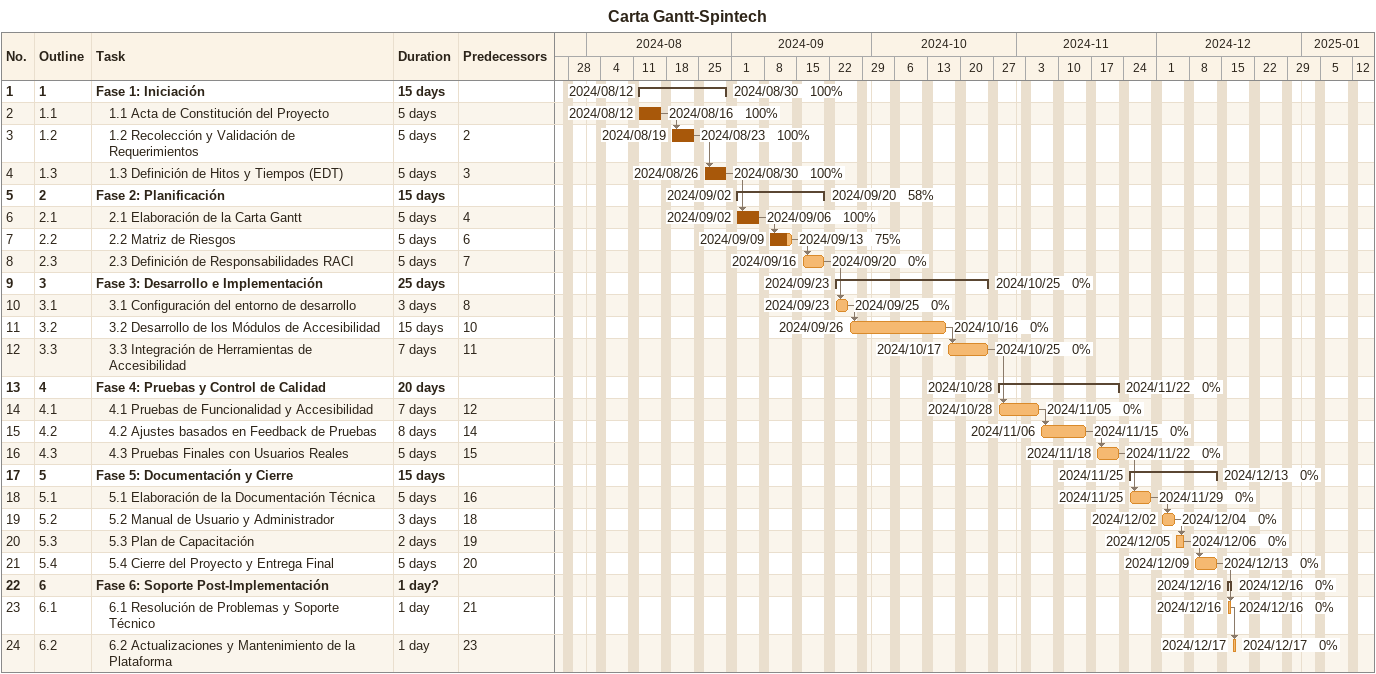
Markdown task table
Carta Gantt-Spintech

| ID | WBS | Task | Duration | Start | Finish | Predecessors | % complete |
|---|---|---|---|---|---|---|---|
| 1 | 1 | **Fase 1: Iniciación** | 15d | 2024-08-12 | 2024-08-30 |  | 100 |
| 2 | 1.1 | 1.1 Acta de Constitución del Proyecto | 5d | 2024-08-12 | 2024-08-16 |  | 100 |
| 3 | 1.2 | 1.2 Recolección y Validación de Requerimientos | 5d | 2024-08-19 | 2024-08-23 | 2 | 100 |
| 4 | 1.3 | 1.3 Definición de Hitos y Tiempos (EDT) | 5d | 2024-08-26 | 2024-08-30 | 3 | 100 |
| 5 | 2 | **Fase 2: Planificación** | 15d | 2024-09-02 | 2024-09-20 |  | 58 |
| 6 | 2.1 | 2.1 Elaboración de la Carta Gantt | 5d | 2024-09-02 | 2024-09-06 | 4 | 100 |
| 7 | 2.2 | 2.2 Matriz de Riesgos | 5d | 2024-09-09 | 2024-09-13 | 6 | 75 |
| 8 | 2.3 | 2.3 Definición de Responsabilidades RACI | 5d | 2024-09-16 | 2024-09-20 | 7 | 0 |
| 9 | 3 | **Fase 3: Desarrollo e Implementación** | 25d | 2024-09-23 | 2024-10-25 |  | 0 |
| 10 | 3.1 | 3.1 Configuración del entorno de desarrollo | 3d | 2024-09-23 | 2024-09-25 | 8 | 0 |
| 11 | 3.2 | 3.2 Desarrollo de los Módulos de Accesibilidad | 15d | 2024-09-26 | 2024-10-16 | 10 | 0 |
| 12 | 3.3 | 3.3 Integración de Herramientas de Accesibilidad | 7d | 2024-10-17 | 2024-10-25 | 11 | 0 |
| 13 | 4 | **Fase 4: Pruebas y Control de Calidad** | 20d | 2024-10-28 | 2024-11-22 |  | 0 |
| 14 | 4.1 | 4.1 Pruebas de Funcionalidad y Accesibilidad | 7d | 2024-10-28 | 2024-11-05 | 12 | 0 |
| 15 | 4.2 | 4.2 Ajustes basados en Feedback de Pruebas | 8d | 2024-11-06 | 2024-11-15 | 14 | 0 |
| 16 | 4.3 | 4.3 Pruebas Finales con Usuarios Reales | 5d | 2024-11-18 | 2024-11-22 | 15 | 0 |
| 17 | 5 | **Fase 5: Documentación y Cierre** | 15d | 2024-11-25 | 2024-12-13 |  | 0 |
| 18 | 5.1 | 5.1 Elaboración de la Documentación Técnica | 5d | 2024-11-25 | 2024-11-29 | 16 | 0 |
| 19 | 5.2 | 5.2 Manual de Usuario y Administrador | 3d | 2024-12-02 | 2024-12-04 | 18 | 0 |
| 20 | 5.3 | 5.3 Plan de Capacitación | 2d | 2024-12-05 | 2024-12-06 | 19 | 0 |
| 21 | 5.4 | 5.4 Cierre del Proyecto y Entrega Final | 5d | 2024-12-09 | 2024-12-13 | 20 | 0 |
| 22 | 6 | **Fase 6: Soporte Post-Implementación** | 1d? | 2024-12-16 | 2024-12-16 |  | 0 |
| 23 | 6.1 | 6.1 Resolución de Problemas y Soporte Técnico | 1d | 2024-12-16 | 2024-12-16 | 21 | 0 |
| 24 | 6.2 | 6.2 Actualizaciones y Mantenimiento de la Plataforma | 1d | 2024-12-17 | 2024-12-17 | 23 | 0 |
